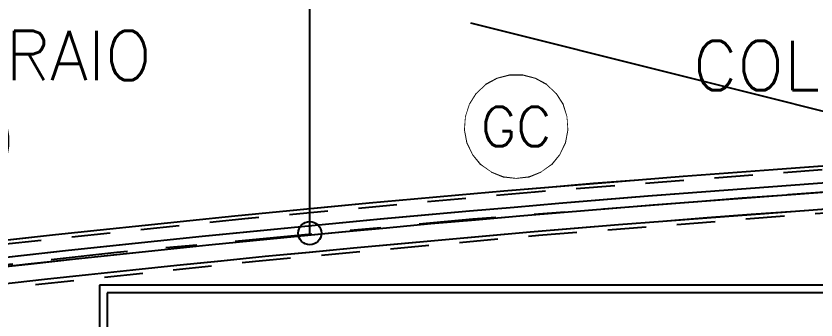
# Model space of a CAD drawing. Header units: millimetres. Extents: x 188.6 to 263.2, y 40.1 to 120.1.
# Drawn here: x 222.032 to 224.628, y 80.527 to 81.512 of the extents above; entities that cross this region are included whole.
import ezdxf
from ezdxf.enums import TextEntityAlignment as Align

# ---------------------------------------------------------------- set-up
doc = ezdxf.new("R2010")
doc.units = ezdxf.units.MM
doc.set_wipeout_variables(frame=1)
for name, pattern in [('ACAD_ISO14W100', [24, 12, -3, 0, -3, 0, -3, 0, -3]), ('DASHDOT2', [0.5, 0.25, -0.125, 0, -0.125]), ('HIDDEN2', [0.1875, 0.125, -0.0625])]:
    doc.linetypes.add(name, pattern=pattern)
for name, color, linetype in [('ARQ', 8, 'Continuous'), ('ESTR-VIGAS', 11, 'HIDDEN2'), ('ESTRUTURA', 7, 'Continuous'), ('INC-TEXTO', 7, 'Continuous'), ('NORMO-AF', 2, 'Continuous'), ('SPDA-MALHA', 162, 'ACAD_ISO14W100'), ('SPDA-TXT', 7, 'Continuous')]:
    doc.layers.add(name, color=color, linetype=linetype)
doc.styles.add('60-50', font='romans.shx', dxfattribs={"height": 0.08})
doc.styles.add('60-75', font='romans.shx', dxfattribs={"height": 0.12})
doc.styles.add('MC-ROMANS', font='romans')
doc.styles.add('ROMANS', font='ROMANS.SHX', dxfattribs={"height": 0.15})
doc.dimstyles.new('BOLAS75', dxfattribs={"dimtxt": 0.12, "dimasz": 0.075, "dimexe": 0.18, "dimexo": 0.06, "dimgap": 0.08, "dimtad": 0, "dimzin": 4, "dimdsep": 46, "dimtxsty": '60-75', "dimblk": 'ORIGIN', "dimcen": 0.09, "dimse1": 1, "dimse2": 1, "dimclrd": 244, "dimclrt": 7, "dimadec": 0, "dimazin": 0, "dimtfac": 1.8, "dimtix": 1, "dimtmove": 2, "dimatfit": 3, "dimldrblk": 'ORIGIN', "dimfxl": 0.18, "dimtvp": 2, "dimtolj": 1, "dimtzin": 4, "dimarcsym": 0})

# ---------------------------------------------------------------- blocks, each defined once
blk = doc.blocks.new('_Origin')
at = {"layer": 'NORMO-AF', "color": 0, "lineweight": -2}
blk.add_line((0, 0), (-1, 0), dxfattribs=at)
blk.add_circle((0, 0), 0.5, dxfattribs=at)
blk = doc.blocks.new('varanda pav tipo')
at = {"color": 0, "linetype": 'Continuous'}
for radius, start, end in [(66.1415, 81.899467, 98.100485), (66.0865, 81.940842, 98.059109), (66.0565, 81.963438, 98.036513), (66.0015, 82.004914, 97.995038)]:
    blk.add_arc((21.85, -66.1865), radius, start, end, dxfattribs=at)
blk = doc.blocks.new('ESTR-TP-29.09.2016')
at = {"layer": 'ESTR-VIGAS'}
for points in [[(18.6945, 21.4998), (17.7636, 21.4273)], [(17.7626, 21.4272), (16.8328, 21.3415)], [(17.7636, 21.4273), (17.7626, 21.4272)], [(16.8318, 21.3414), (15.9033, 21.2426)], [(16.8328, 21.3415), (16.8318, 21.3414)], [(17.7745, 21.2877), (18.7054, 21.3602)], [(16.8456, 21.2021), (17.7755, 21.2878)], [(17.7745, 21.2877), (17.7755, 21.2878)], [(15.9181, 21.1033), (16.8466, 21.2022)], [(16.8456, 21.2021), (16.8466, 21.2022)]]:
    blk.add_lwpolyline(points, dxfattribs=at)
blk = doc.blocks.new('INC-OBJETO')
at = {"color": 0}
blk.add_lwpolyline([(0, 0.002084), (-0.000518, 0.002019), (-0.001004, 0.001827), (-0.001427, 0.001519), (-0.00176, 0.001117), (-0.001982, 0.000644), (-0.00208, 0.000131), (-0.002047, -0.000391), (-0.001886, -0.000887), (-0.001606, -0.001329), (-0.001225, -0.001686), (-0.000767, -0.001938), (-0.000261, -0.002068), (0.000261, -0.002068), (0.000767, -0.001938), (0.001225, -0.001686), (0.001606, -0.001329), (0.001886, -0.000887), (0.002047, -0.000391), (0.00208, 0.000131), (0.001982, 0.000644), (0.00176, 0.001117), (0.001427, 0.001519), (0.001004, 0.001827), (0.000518, 0.002019)], close=True, dxfattribs=at)
blk.add_wipeout([(0, 0.002084), (-0.000518, 0.002019), (-0.001004, 0.001827), (-0.001427, 0.001519), (-0.00176, 0.001117), (-0.001982, 0.000644), (-0.00208, 0.000131), (-0.002047, -0.000391), (-0.001886, -0.000887), (-0.001606, -0.001329), (-0.001225, -0.001686), (-0.000767, -0.001938), (-0.000261, -0.002068), (0.000261, -0.002068), (0.000767, -0.001938), (0.001225, -0.001686), (0.001606, -0.001329), (0.001886, -0.000887), (0.002047, -0.000391), (0.00208, 0.000131), (0.001982, 0.000644), (0.00176, 0.001117), (0.001427, 0.001519), (0.001004, 0.001827), (0.000518, 0.002019)], dxfattribs=at)
at = {"color": 0, "style": 'ROMANS', "width": 1.285725}
blk.add_attdef('OBJETO', text='', height=0.0016, dxfattribs=at).set_placement((-0.001786, -0.00083), (0.001643, -0.00083), align=Align.FIT)

msp = doc.modelspace()

# ---------------------------------------------------------------- linework, layer by layer
at = {"layer": 'ARQ'}
for p, q in [((222.3032, 80.6396), (222.3032, 80.4296)), ((224.7232, 80.6396), (222.3032, 80.6396)), ((222.3032, 80.6396), (222.3032, 80.4296)), ((224.7232, 80.6396), (222.3032, 80.6396)), ((222.3282, 80.6146), (222.3282, 80.4546)), ((224.6982, 80.6146), (222.3282, 80.6146)), ((222.3282, 80.6146), (222.3282, 80.4546)), ((224.6982, 80.6146), (222.3282, 80.6146))]:
    msp.add_line(p, q, dxfattribs=at)
msp.add_lwpolyline([(226.3082, 81.4888), (224.9079, 81.1387), (223.5077, 81.4888)], dxfattribs=at)
msp.add_lwpolyline([(226.3082, 81.4888), (224.9079, 81.1387), (223.5077, 81.4888)], dxfattribs=at)
at = {"layer": 'SPDA-MALHA', "linetype": 'DASHDOT2'}
msp.add_arc((229.3076, 12.8362), 68.264, 82.215365, 97.790824, dxfattribs=at)

# ---------------------------------------------------------------- block references
at = {"layer": 'ARQ', "linetype": 'HIDDEN2'}
for p in [(207.4529, 81.2344), (207.4532, 81.2345)]:
    msp.add_blockref('varanda pav tipo', p, dxfattribs=at)
at = {"layer": 'ESTRUTURA'}
msp.add_blockref('ESTR-TP-29.09.2016', (205.9531, 59.5144), dxfattribs=at)

# ---------------------------------------------------------------- texts
at = {"layer": 'ARQ', "insert": (224.229, 81.2718), "char_height": 0.16, "attachment_point": 7, "style": 'MC-ROMANS'}
msp.add_mtext('\\A1;COLUNA 3', dxfattribs=at)
at = {"layer": 'SPDA-TXT', "insert": (219.2899, 81.9979), "char_height": 0.16, "width": 3.9833, "attachment_point": 1, "style": '60-50'}
msp.add_mtext('PROJEÇÃO DA ESTRUTURA INTERLIGADA PARA\\PATERRAMENTO DO PÁRA-RAIO\\P(VER ESQUEMA VERTICAL)', dxfattribs=at)

# ---------------------------------------------------------------- leaders
at = {"layer": 'SPDA-TXT'}
msp.add_leader([(222.9853, 80.8084), (222.9853, 81.7545), (219.234, 81.7545)], dimstyle='BOLAS75', override={"dimgap": 0.04}, dxfattribs=at)

# ---------------------------------------------------------------- next in the draw order: block references
at = {"layer": 'INC-TEXTO'}
ref = msp.add_blockref('INC-OBJETO', (223.655, 81.154), dxfattribs=dict(at, xscale=80, yscale=80, zscale=80, rotation=180))
ref.add_attrib('OBJETO', 'GC', dxfattribs={"layer": '0', "height": 0.128, "style": 'ROMANS'}).set_placement((223.655, 81.154), align=Align.MIDDLE_CENTER)

doc.saveas('drawing.dxf')
